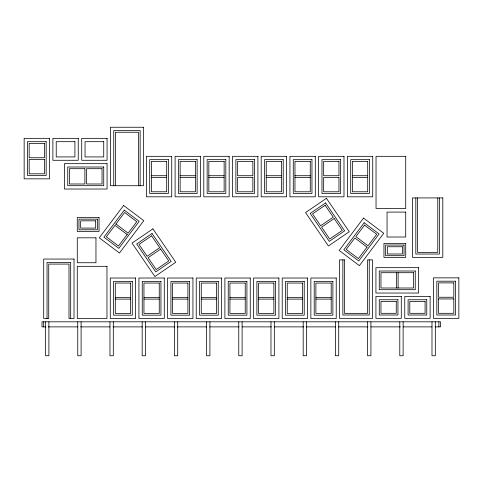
<?xml version="1.0" encoding="UTF-8"?>
<svg xmlns="http://www.w3.org/2000/svg" width="483" height="483" viewBox="0 0 483 483"><rect width="100%" height="100%" fill="white"/><g stroke="black" fill="none" stroke-linecap="round" stroke-linejoin="round"><path stroke-width="0.72" d="M115.678 224.378L124.602 212.52L136.78 221.685L128.134 233.168L115.962 224.003M127.403 234.134L118.48 245.998L106.302 236.827L114.948 225.356L127.12 234.515M367.038 247.121L358.392 258.604L346.22 249.439L354.866 237.956L367.038 247.121M160.664 249.089L148.082 257.687L156.196 269.55L168.772 260.953L160.392 248.697M151.396 175.721L166.695 175.721M180.135 175.721L195.434 175.721M208.831 175.721L224.13 175.721M266.23 175.721L281.529 175.721M294.968 175.721L310.267 175.721M352.403 175.721L367.702 175.721M151.396 177.412L166.695 177.412M180.135 177.412L195.434 177.412M208.831 177.412L224.13 177.412M266.23 177.412L281.529 177.412M294.968 177.412L310.267 177.412M352.403 177.412L367.702 177.412M115.298 297.419L130.597 297.419M143.952 297.419L159.251 297.419M172.612 297.419L187.911 297.419M201.266 297.419L216.565 297.419M229.926 297.419L245.219 297.419M258.58 297.419L273.879 297.419M287.24 297.419L302.533 297.419M315.894 297.419L331.193 297.419M438.522 298.947L453.821 298.947M115.298 299.11L130.597 299.11M143.952 299.11L159.251 299.11M172.612 299.11L187.911 299.11M201.266 299.11L216.565 299.11M229.926 299.11L245.219 299.11M258.58 299.11L273.879 299.11M287.24 299.11L302.533 299.11M315.894 299.11L331.193 299.11M45.963 326.882L42.009 326.882L42.009 321.811L440.526 321.811L440.526 326.882L435.105 326.882M48.222 326.882L77.757 326.882M80.655 326.882L110.064 326.882M113.082 326.882L142.491 326.882M145.504 326.882L174.918 326.882M177.183 326.882L206.597 326.882M209.61 326.882L239.025 326.882M242.043 326.882L271.452 326.882M274.314 326.882L303.879 326.882M306.144 326.882L335.558 326.882M338.571 326.882L367.986 326.882M370.926 326.882L400.413 326.882M403.124 326.882L432.086 326.882M453.821 298.476L453.821 313.316L438.522 313.316L438.522 298.476M439.464 197.921L439.464 254.04L415.821 254.04L415.821 197.921M438.878 321.811L438.878 326.882M437.773 197.921L437.773 252.349L417.511 252.349L417.511 197.921M435.328 321.811L435.328 355.748L431.989 355.748L431.989 321.811M403.124 321.811L403.124 355.748L399.785 355.748L399.785 321.811M398.107 272.702L398.107 288.001M396.416 272.702L396.416 288.001M370.926 321.811L370.926 355.748L367.581 355.748L367.581 321.811M369.254 259.878L369.254 315.007L342.864 315.007L342.864 259.878M338.722 321.811L338.722 355.748L335.383 355.748L335.383 321.811M306.518 321.811L306.518 355.748L303.179 355.748L303.179 321.811M274.314 321.811L274.314 355.748L270.975 355.748L270.975 321.811M242.11 321.811L242.11 355.748L238.771 355.748L238.771 321.811M209.906 321.811L209.906 355.748L206.567 355.748L206.567 321.811M177.708 321.811L177.708 355.748L174.363 355.748L174.363 321.811M145.504 321.811L145.504 355.748L142.165 355.748L142.165 321.811M140.136 185.72L140.136 130.591L113.747 130.591L113.747 185.72M138.488 185.72L138.488 132.245L115.401 132.245L115.401 185.72M113.3 321.811L113.3 355.748L109.961 355.748L109.961 321.811M81.096 321.811L81.096 355.748L77.757 355.748L77.757 321.811M70.681 318.514L70.681 262.396L47.038 262.396L47.038 318.514M48.892 321.811L48.892 355.748L45.553 355.748L45.553 321.811M43.699 321.811L43.699 326.882M123.612 205.474L99.257 237.823L119.47 253.038L143.819 220.689L123.612 205.474M124.27 210.153L103.936 237.171L118.812 248.365L139.146 221.347L124.27 210.153M363.53 218.087L339.181 250.436L359.388 265.65L383.744 233.301L363.53 218.087M364.188 222.76L343.854 249.777L358.73 260.971L379.064 233.959L364.188 222.76M364.52 225.126L355.88 236.61L368.052 245.775L376.698 234.291L364.52 225.126M152.912 228.839L132.028 243.118L154.88 276.542L175.764 262.263L152.912 228.839M152.036 233.482L136.671 243.987L155.755 271.899L171.121 261.394L152.036 233.482M151.596 235.831L139.019 244.434L147.128 256.292L159.704 247.694L151.596 235.831M326.43 198.296L305.546 212.574L328.398 245.998L349.281 231.719L326.43 198.296M325.554 202.938L310.189 213.444L329.273 241.355L344.639 230.844L325.554 202.938M325.113 205.287L312.537 213.884L320.646 225.748L333.228 217.145L325.113 205.287M334.182 218.545L321.6 227.143L329.714 239.007L342.29 230.403L334.182 218.545M143.481 127.252L110.408 127.252L110.408 185.72L143.481 185.72L143.481 127.252M49.508 138.343L24.15 138.343L24.15 178.837L49.508 178.837L49.508 138.343M78.246 138.343L52.889 138.343L52.889 160.284L78.246 160.284L78.246 138.343M107.069 138.343L81.712 138.343L81.712 160.284L107.069 160.284L107.069 138.343M46.169 141.688L27.489 141.688L27.489 175.498L46.169 175.498L46.169 141.688M74.907 141.688L56.227 141.688L56.227 156.939L74.907 156.939L74.907 141.688M103.73 141.688L85.05 141.688L85.05 156.939L103.73 156.939L103.73 141.688M44.478 143.379L29.179 143.379L29.179 157.748L44.478 157.748L44.478 143.379M171.725 156.323L146.367 156.323L146.367 196.816L171.725 196.816L171.725 156.323M200.463 156.323L175.106 156.323L175.106 196.816L200.463 196.816L200.463 156.323M229.159 156.323L203.802 156.323L203.802 196.816L229.159 196.816L229.159 156.323M257.898 156.323L232.54 156.323L232.54 196.816L257.898 196.816L257.898 156.323M286.558 156.323L261.2 156.323L261.2 196.816L286.558 196.816L286.558 156.323M315.296 156.323L289.939 156.323L289.939 196.816L315.296 196.816L315.296 156.323M343.993 156.323L318.635 156.323L318.635 196.816L343.993 196.816L343.993 156.323M372.731 156.323L347.374 156.323L347.374 196.816L372.731 196.816L372.731 156.323M405.72 156.323L376.034 156.323L376.034 208.505L405.72 208.505L405.72 156.323M44.478 159.438L29.179 159.438L29.179 173.808L44.478 173.808L44.478 159.438M168.386 159.662L149.706 159.662L149.706 193.472L168.386 193.472L168.386 159.662M197.124 159.662L178.444 159.662L178.444 193.472L197.124 193.472L197.124 159.662M225.821 159.662L207.141 159.662L207.141 193.472L225.821 193.472L225.821 159.662M254.559 159.662L235.879 159.662L235.879 193.472L254.559 193.472L254.559 159.662M283.219 159.662L264.539 159.662L264.539 193.472L283.219 193.472L283.219 159.662M311.958 159.662L293.278 159.662L293.278 193.472L311.958 193.472L311.958 159.662M340.654 159.662L321.974 159.662L321.974 193.472L340.654 193.472L340.654 159.662M369.392 159.662L350.712 159.662L350.712 193.472L369.392 193.472L369.392 159.662M166.695 161.352L151.396 161.352L151.396 191.781L166.695 191.781L166.695 161.352M195.434 161.352L180.135 161.352L180.135 191.781L195.434 191.781L195.434 161.352M224.13 161.352L208.831 161.352L208.831 191.781L224.13 191.781L224.13 161.352M252.869 161.352L237.57 161.352L237.57 175.721L252.869 175.721L252.869 161.352M281.529 161.352L266.23 161.352L266.23 191.781L281.529 191.781L281.529 161.352M310.267 161.352L294.968 161.352L294.968 191.781L310.267 191.781L310.267 161.352M338.963 161.352L323.664 161.352L323.664 175.721L338.963 175.721L338.963 161.352M367.702 161.352L352.403 161.352L352.403 191.781L367.702 191.781L367.702 161.352M107.069 163.665L64.408 163.665L64.408 189.022L107.069 189.022L107.069 163.665M103.73 167.003L67.747 167.003L67.747 185.683L103.73 185.683L103.73 167.003M84.893 168.694L69.437 168.694L69.437 183.993L84.893 183.993L84.893 168.694M102.04 168.694L86.584 168.694L86.584 183.993L102.04 183.993L102.04 168.694M252.869 177.412L237.57 177.412L237.57 191.781L252.869 191.781L252.869 177.412M338.963 177.412L323.664 177.412L323.664 191.781L338.963 191.781L338.963 177.412M442.808 197.921L412.482 197.921L412.482 257.379L442.808 257.379L442.808 197.921M405.72 212.091L387.04 212.091L387.04 237.014L405.72 237.014L405.72 212.091M99.045 217.453L77.28 217.453L77.28 231.472L99.045 231.472L99.045 217.453M97.355 219.143L78.971 219.143L78.971 229.781L97.355 229.781L97.355 219.143M95.664 220.834L80.661 220.834L80.661 228.091L95.664 228.091L95.664 220.834M95.96 237.823L77.28 237.823L77.28 262.74L95.96 262.74L95.96 237.823M405.72 243.366L383.955 243.366L383.955 257.379L405.72 257.379L405.72 243.366M404.03 245.056L385.645 245.056L385.645 255.688L404.03 255.688L404.03 245.056M402.339 246.747L387.336 246.747L387.336 253.998L402.339 253.998L402.339 246.747M74.02 259.057L43.699 259.057L43.699 318.514L48.729 318.514L48.729 264.086L68.991 264.086L68.991 318.514L74.02 318.514L74.02 259.057M344.512 259.878L339.519 259.878L339.519 318.345L372.592 318.345L372.592 259.878L367.599 259.878L367.599 313.358L344.512 313.358L344.512 259.878M106.966 266.332L77.28 266.332L77.28 318.514L106.966 318.514L106.966 266.332M418.592 267.673L375.931 267.673L375.931 293.03L418.592 293.03L418.592 267.673M415.253 271.011L379.27 271.011L379.27 289.691L415.253 289.691L415.253 271.011M413.563 272.702L380.96 272.702L380.96 288.001L413.563 288.001L413.563 272.702M458.85 277.858L433.493 277.858L433.493 318.345L458.85 318.345L458.85 277.858M135.626 278.021L110.269 278.021L110.269 318.514L135.626 318.514L135.626 278.021M164.28 278.021L138.923 278.021L138.923 318.514L164.28 318.514L164.28 278.021M192.94 278.021L167.583 278.021L167.583 318.514L192.94 318.514L192.94 278.021M221.594 278.021L196.237 278.021L196.237 318.514L221.594 318.514L221.594 278.021M250.254 278.021L224.897 278.021L224.897 318.514L250.254 318.514L250.254 278.021M278.908 278.021L253.551 278.021L253.551 318.514L278.908 318.514L278.908 278.021M307.568 278.021L282.211 278.021L282.211 318.514L307.568 318.514L307.568 278.021M336.222 278.021L310.865 278.021L310.865 318.514L336.222 318.514L336.222 278.021M455.511 281.197L436.831 281.197L436.831 315.007L455.511 315.007L455.511 281.197M132.288 281.36L113.608 281.36L113.608 315.176L132.288 315.176L132.288 281.36M160.942 281.36L142.262 281.36L142.262 315.176L160.942 315.176L160.942 281.36M189.602 281.36L170.922 281.36L170.922 315.176L189.602 315.176L189.602 281.36M218.256 281.36L199.576 281.36L199.576 315.176L218.256 315.176L218.256 281.36M246.91 281.36L228.236 281.36L228.236 315.176L246.91 315.176L246.91 281.36M275.57 281.36L256.89 281.36L256.89 315.176L275.57 315.176L275.57 281.36M304.224 281.36L285.55 281.36L285.55 315.176L304.224 315.176L304.224 281.36M332.884 281.36L314.204 281.36L314.204 315.176L332.884 315.176L332.884 281.36M453.821 282.887L438.522 282.887L438.522 297.256L453.821 297.256L453.821 282.887M130.597 283.05L115.298 283.05L115.298 313.485L130.597 313.485L130.597 283.05M159.251 283.05L143.952 283.05L143.952 313.485L159.251 313.485L159.251 283.05M187.911 283.05L172.612 283.05L172.612 313.485L187.911 313.485L187.911 283.05M216.565 283.05L201.266 283.05L201.266 313.485L216.565 313.485L216.565 283.05M245.219 283.05L229.926 283.05L229.926 313.485L245.219 313.485L245.219 283.05M273.879 283.05L258.58 283.05L258.58 313.485L273.879 313.485L273.879 283.05M302.533 283.05L287.24 283.05L287.24 313.485L302.533 313.485L302.533 283.05M331.193 283.05L315.894 283.05L315.894 313.485L331.193 313.485L331.193 283.05M401.288 296.411L375.931 296.411L375.931 318.345L401.288 318.345L401.288 296.411M430.111 296.411L404.754 296.411L404.754 318.345L430.111 318.345L430.111 296.411M397.95 299.75L379.27 299.75L379.27 315.007L397.95 315.007L397.95 299.75M426.773 299.75L408.093 299.75L408.093 315.007L426.773 315.007L426.773 299.75M396.259 301.44L380.96 301.44L380.96 313.316L396.259 313.316L396.259 301.44M425.082 301.44L409.783 301.44L409.783 313.316L425.082 313.316L425.082 301.44"/></g></svg>
